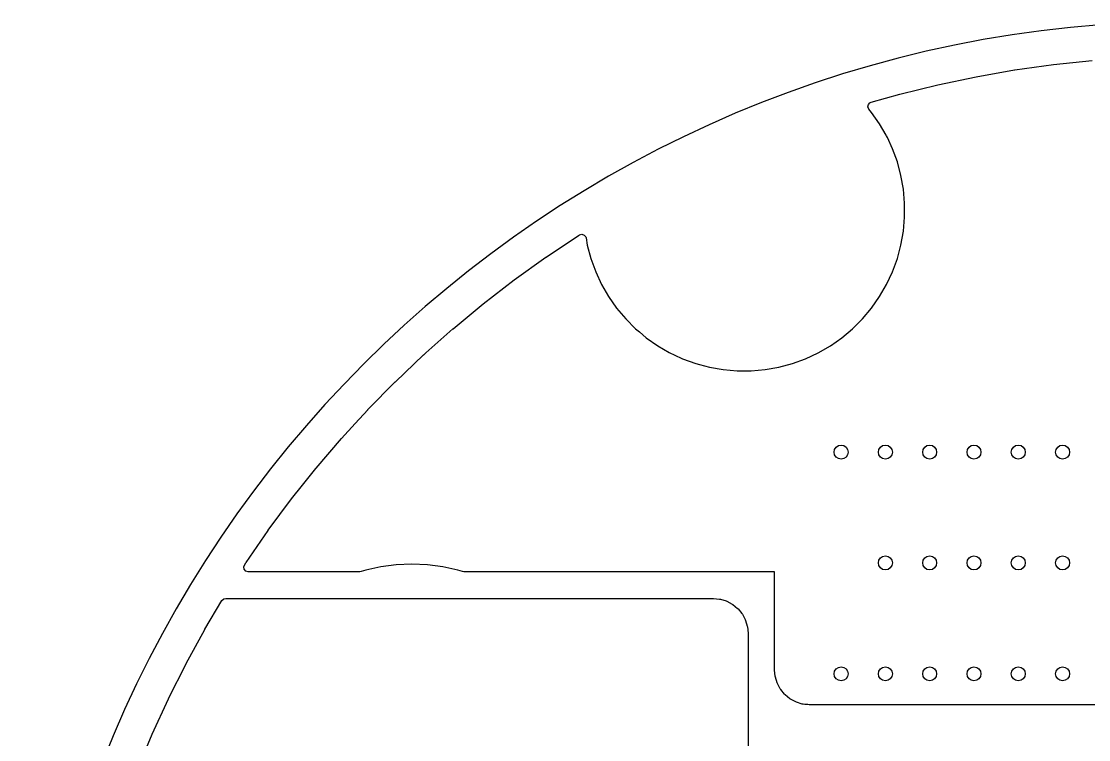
# Model space of a CAD drawing. Extents: x 116 to 183, y -128 to -37.6.
# Drawn here: x 115.95 to 146.54, y -58.15 to -37.57 of the extents above; entities that cross this region are included whole.
import ezdxf

# ---------------------------------------------------------------- set-up
doc = ezdxf.new("R2010")
doc.units = 0
doc.layers.add('BLACK', color=7, linetype='CONTINUOUS')

msp = doc.modelspace()

# ---------------------------------------------------------------- linework, layer by layer
at = {"layer": 'BLACK', "linetype": 'CONTINUOUS'}
for p, q in [((144.42392, -38.965906), (145.531056, -38.81204)), ((145.531056, -38.81204), (145.535187, -38.811539)), ((145.535187, -38.811539), (146.64692, -38.695984)), ((143.318706, -39.158528), (144.419805, -38.966551)), ((144.419805, -38.966551), (144.42392, -38.965906)), ((141.131407, -39.657615), (142.216629, -39.390132)), ((142.216629, -39.390132), (142.220778, -39.389185)), ((142.220778, -39.389185), (143.314555, -39.159325)), ((143.314555, -39.159325), (143.318706, -39.158528)), ((140.306502, -39.89134), (141.127332, -39.658694)), ((141.127332, -39.658694), (141.131407, -39.657615)), ((140.217319, -40.026336), (140.228358, -39.957344)), ((140.245331, -40.090344), (140.217319, -40.026336)), ((140.228358, -39.957344), (140.274946, -39.905273)), ((140.274946, -39.905273), (140.306502, -39.89134)), ((140.320534, -40.179969), (140.245331, -40.090344)), ((140.320539, -40.179975), (140.320534, -40.179969)), ((140.550959, -40.509048), (140.320539, -40.179975)), ((140.739209, -40.835108), (140.550959, -40.509048)), ((140.751817, -40.856945), (140.739209, -40.835108)), ((140.751825, -40.85696), (140.751817, -40.856945)), ((140.774038, -40.904597), (140.751825, -40.85696)), ((140.921597, -41.221038), (140.774038, -40.904597)), ((141.058995, -41.598535), (140.921597, -41.221038)), ((141.162969, -41.986571), (141.058995, -41.598535)), ((141.232728, -42.382192), (141.162969, -41.986571)), ((141.26774, -42.782388), (141.232728, -42.382192)), ((141.26774, -43.184112), (141.26774, -42.782388)), ((141.232728, -43.584308), (141.26774, -43.184112)), ((130.990412, -44.326581), (131.921138, -43.70759)), ((131.921138, -43.70759), (131.92466, -43.705334)), ((131.92466, -43.705334), (131.948175, -43.69084)), ((131.948175, -43.69084), (132.015574, -43.672423)), ((132.015574, -43.672423), (132.08223, -43.693367)), ((132.08223, -43.693367), (132.126982, -43.747024)), ((141.162969, -43.979929), (141.232728, -43.584308)), ((132.126982, -43.747024), (132.135353, -43.774868)), ((132.135353, -43.774868), (132.17151, -43.979923)), ((132.17151, -43.979923), (132.171513, -43.979936)), ((132.171513, -43.979936), (132.275481, -44.367954)), ((141.058995, -44.367965), (141.162969, -43.979929)), ((130.078202, -44.979676), (130.986983, -44.328948)), ((130.986983, -44.328948), (130.990412, -44.326581)), ((132.275481, -44.367954), (132.275484, -44.367964)), ((132.275484, -44.367964), (132.275485, -44.367965)), ((132.275485, -44.367965), (132.412883, -44.745462)), ((140.921597, -44.745462), (141.058995, -44.367965)), ((132.412883, -44.745462), (132.412886, -44.745469)), ((132.412886, -44.745469), (132.412887, -44.745471)), ((132.412887, -44.745471), (132.582654, -45.109539)), ((140.751821, -45.109548), (140.921597, -44.745462)), ((129.189078, -45.663868), (130.074825, -44.982183)), ((130.074825, -44.982183), (130.078202, -44.979676)), ((132.582654, -45.109539), (132.582662, -45.109554)), ((132.582662, -45.109554), (132.783516, -45.457443)), ((140.550959, -45.457452), (140.751821, -45.109548)), ((132.783516, -45.457443), (132.783525, -45.457458)), ((132.783525, -45.457458), (133.013945, -45.786531)), ((140.320539, -45.786525), (140.550959, -45.457452)), ((128.324053, -46.378378), (129.185761, -45.666513)), ((129.185761, -45.666513), (129.189078, -45.663868)), ((133.013945, -45.786531), (133.210902, -46.021255)), ((140.062316, -46.094264), (140.320539, -45.786525)), ((133.210902, -46.021255), (133.272164, -46.094264)), ((133.272164, -46.094264), (133.556226, -46.378326)), ((139.778254, -46.378326), (140.062316, -46.094264)), ((127.54571, -47.067835), (128.320859, -46.381111)), ((128.320859, -46.381111), (128.324053, -46.378378)), ((133.556226, -46.378326), (133.665595, -46.470097)), ((133.665595, -46.470097), (133.863958, -46.636544)), ((139.470515, -46.636549), (139.778254, -46.378326)), ((133.863958, -46.636544), (133.863964, -46.636548)), ((133.863964, -46.636548), (133.863965, -46.636549)), ((133.863965, -46.636549), (134.193038, -46.866969)), ((139.141442, -46.866969), (139.470515, -46.636549)), ((127.484287, -47.122251), (127.54571, -47.067835)), ((134.193038, -46.866969), (134.519098, -47.055219)), ((134.519098, -47.055219), (134.540935, -47.067827)), ((134.540935, -47.067827), (134.54095, -47.067835)), ((134.54095, -47.067835), (134.657646, -47.122251)), ((138.429452, -47.237607), (138.793538, -47.067831)), ((138.793538, -47.067831), (139.141442, -46.866969)), ((126.670592, -47.89476), (127.481139, -47.125137)), ((127.481139, -47.125137), (127.484287, -47.122251)), ((134.657646, -47.122251), (134.905028, -47.237607)), ((134.905028, -47.237607), (135.282525, -47.375005)), ((135.282525, -47.375005), (135.282531, -47.375006)), ((135.282531, -47.375006), (135.282535, -47.375008)), ((135.282535, -47.375008), (135.388203, -47.403321)), ((135.388203, -47.403321), (135.670561, -47.478979)), ((137.663919, -47.478979), (138.051955, -47.375005)), ((138.051955, -47.375005), (138.429452, -47.237607)), ((135.670561, -47.478979), (136.066182, -47.548738)), ((136.066182, -47.548738), (136.466376, -47.583749)), ((136.466376, -47.583749), (136.466377, -47.58375)), ((136.466377, -47.58375), (136.466378, -47.58375)), ((136.466378, -47.58375), (136.868103, -47.58375)), ((136.868103, -47.583749), (137.268298, -47.548738)), ((136.868103, -47.58375), (136.868103, -47.583749)), ((137.268298, -47.548738), (137.663919, -47.478979)), ((125.884104, -48.694839), (126.667608, -47.897693)), ((126.667608, -47.897693), (126.670592, -47.89476)), ((125.518123, -49.093747), (125.88121, -48.697888)), ((125.88121, -48.697888), (125.884104, -48.694839)), ((125.125711, -49.521577), (125.518123, -49.093747)), ((124.396298, -50.374006), (125.122911, -49.524736)), ((125.122911, -49.524736), (125.125711, -49.521577)), ((124.012832, -50.854739), (124.393584, -50.37729)), ((124.393584, -50.37729), (124.396298, -50.374006)), ((123.696703, -51.251152), (124.012832, -50.854739)), ((123.027847, -52.151862), (123.694147, -51.254474)), ((123.694147, -51.254474), (123.696703, -51.251152)), ((122.390442, -53.075175), (123.025386, -52.1553)), ((123.025386, -52.1553), (123.027847, -52.151862)), ((122.324679, -53.198353), (122.342995, -53.149127)), ((122.334623, -53.267511), (122.324679, -53.198353)), ((122.342995, -53.149127), (122.388138, -53.078639)), ((122.388138, -53.078639), (122.390442, -53.075175)), ((126.255707, -53.195452), (125.82087, -53.291853)), ((126.255716, -53.195451), (126.255707, -53.195452)), ((126.69728, -53.137317), (126.255716, -53.195451)), ((127.14224, -53.117891), (126.69728, -53.137317)), ((127.587199, -53.137317), (127.14224, -53.117891)), ((128.028763, -53.195451), (127.587199, -53.137317)), ((128.028772, -53.195452), (128.028763, -53.195451)), ((128.463609, -53.291853), (128.028772, -53.195452)), ((122.380378, -53.320315), (122.334623, -53.267511)), ((122.447417, -53.34), (122.380378, -53.320315)), ((125.649084, -53.34), (122.447417, -53.34)), ((125.686372, -53.334261), (125.649084, -53.34)), ((125.82087, -53.291853), (125.686372, -53.334261)), ((128.598108, -53.334261), (128.463609, -53.291853)), ((128.635396, -53.34), (128.598108, -53.334261)), ((136.540997, -53.34), (128.635396, -53.34)), ((136.541, -53.34), (136.540997, -53.34)), ((137.541, -53.34), (136.541, -53.34)), ((137.541, -54.34), (137.541, -53.34)), ((121.700537, -54.162768), (121.751655, -54.115138)), ((121.751655, -54.115138), (121.807203, -54.102)), ((121.807203, -54.102), (135.772907, -54.102)), ((135.772907, -54.102), (135.785061, -54.102597)), ((135.785061, -54.102597), (135.961941, -54.120018)), ((135.961941, -54.120018), (135.985769, -54.124757)), ((135.985769, -54.124757), (136.150001, -54.174576)), ((121.213165, -54.984922), (121.700537, -54.162768)), ((136.150001, -54.174576), (136.172453, -54.183877)), ((136.172453, -54.183877), (136.323798, -54.264772)), ((136.323798, -54.264772), (136.34401, -54.278277)), ((136.34401, -54.278277), (136.476666, -54.387145)), ((136.476666, -54.387145), (136.493854, -54.404333)), ((136.493854, -54.404333), (136.602722, -54.536989)), ((137.541, -54.340003), (137.541, -54.34)), ((137.541, -56.143907), (137.541, -54.340003)), ((136.602722, -54.536989), (136.616227, -54.557201)), ((136.616227, -54.557201), (136.697121, -54.708543)), ((136.697121, -54.708543), (136.706424, -54.731001)), ((136.706424, -54.731001), (136.75624, -54.895224)), ((120.674631, -55.969183), (121.211078, -54.988583)), ((121.211078, -54.988583), (121.213165, -54.984922)), ((136.75624, -54.895224), (136.760982, -54.919065)), ((136.760982, -54.919065), (136.778403, -55.095938)), ((136.778403, -55.095938), (136.779, -55.108092)), ((136.779, -55.108092), (136.779, -59.186263)), ((120.170392, -56.971445), (120.672677, -55.972907)), ((120.672677, -55.972907), (120.674631, -55.969183)), ((137.541597, -56.156061), (137.541, -56.143907)), ((137.559018, -56.332941), (137.541597, -56.156061)), ((137.563757, -56.356769), (137.559018, -56.332941)), ((137.613575, -56.520998), (137.563757, -56.356769)), ((137.622878, -56.543456), (137.613575, -56.520998)), ((137.703772, -56.694798), (137.622878, -56.543456)), ((137.717277, -56.71501), (137.703772, -56.694798)), ((137.826145, -56.847666), (137.717277, -56.71501)), ((137.843333, -56.864854), (137.826145, -56.847666)), ((137.975989, -56.973722), (137.843333, -56.864854)), ((119.701096, -57.990413), (120.16859, -56.975187)), ((120.16859, -56.975187), (120.170392, -56.971445)), ((137.996201, -56.987227), (137.975989, -56.973722)), ((138.147543, -57.068121), (137.996201, -56.987227)), ((138.170001, -57.077424), (138.147543, -57.068121)), ((138.334224, -57.12724), (138.170001, -57.077424)), ((138.358065, -57.131982), (138.334224, -57.12724)), ((138.406, -57.136703), (138.358065, -57.131982)), ((138.406, -57.145), (138.406, -57.136703)), ((138.490236, -57.145), (138.406, -57.145)), ((138.534939, -57.149403), (138.490236, -57.145)), ((138.547093, -57.15), (138.534939, -57.149403)), ((149.234907, -57.15), (138.547093, -57.15)), ((119.267198, -59.025091), (119.699382, -57.994309)), ((119.699382, -57.994309), (119.701096, -57.990413))]:
    msp.add_line(p, q, dxfattribs=at)
at = {"layer": 'BLACK'}
for centre in [(139.446, -49.911), (140.716, -49.911), (141.986, -49.911), (143.256, -49.911), (144.526, -49.911), (145.796, -49.911), (140.716, -53.086), (141.986, -53.086), (143.256, -53.086), (144.526, -53.086), (145.796, -53.086), (139.446, -56.261), (140.716, -56.261), (141.986, -56.261), (143.256, -56.261), (144.526, -56.261), (145.796, -56.261)]:
    msp.add_circle(centre, 0.2, dxfattribs=at)
msp.add_arc((149.450502, -71.074296), 33.5, 0, 180, dxfattribs=at)

doc.saveas('drawing.dxf')
